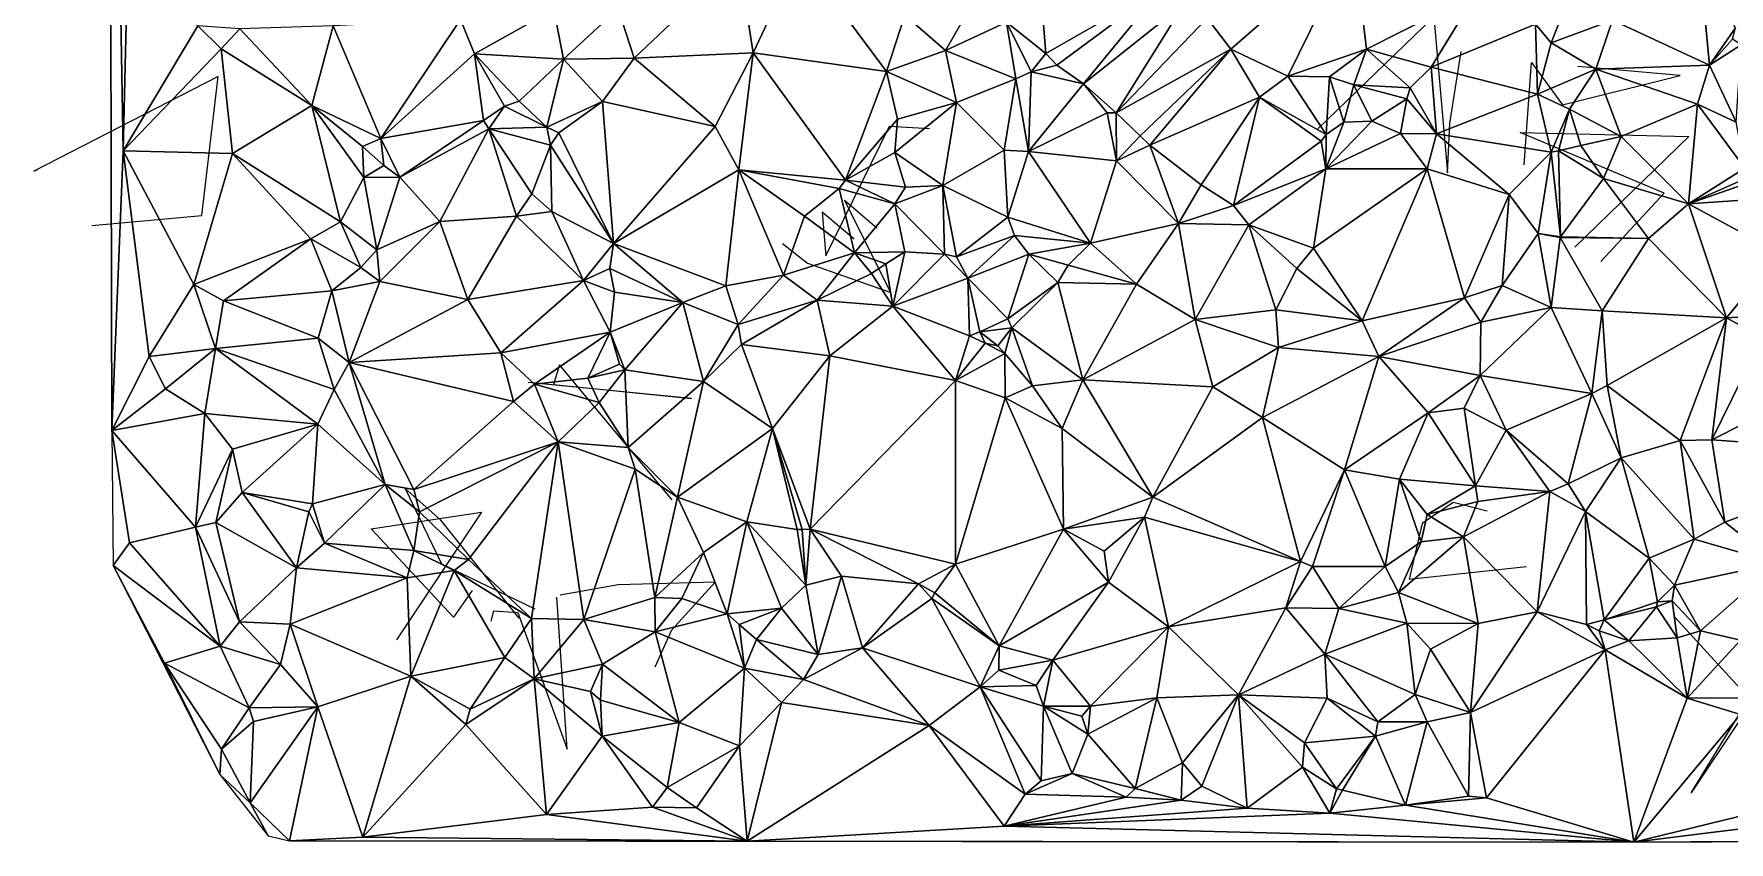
# Model space of a CAD drawing. Header units: metres. Extents: x -15.9 to 15, y -15 to 15.9.
# Drawn here: x -15.73 to 1.59, y -14.96 to -6.71 of the extents above; entities that cross this region are included whole.
import ezdxf

# ---------------------------------------------------------------- set-up
doc = ezdxf.new("R2010")
doc.units = ezdxf.units.M
doc.layers.add('CRACKS', color=1, linetype='Continuous')
doc.layers.add('STREET_MESH', color=7, linetype='Continuous')

msp = doc.modelspace()

# ---------------------------------------------------------------- linework, layer by layer
at = {"layer": 'CRACKS'}
for points in [[(-2.615, -7.679, 0.1), (-1.432, -6.534, 0.1), (-1.29, -8.126, 0.1), (-1.267, -7.622, 0.1), (-1.151, -6.887, 0.1)], [(-0.506, -8.045, 0.1), (-0.433, -7.002, 0.1), (-0.117, -7.433, 0.1), (1.087, -7.132, 0.1), (0.041, -7.041, 0.1)], [(-15.141, -8.664, 0.1), (-14.017, -8.561, 0.1), (-13.851, -7.144, 0.1), (-15.733, -8.111, 0.1), (-15.698, -8.093, 0.1)], [(-7.352, -8.805, 0.1), (-7.681, -8.529, 0.1), (-7.643, -8.973, 0.1), (-6.991, -7.649, 0.1), (-6.583, -7.675, 0.1)], [(0.275, -9.031, 0.1), (0.923, -8.336, 0.1), (-0.547, -7.715, 0.1), (1.175, -7.757, 0.1), (0.01, -8.885, 0.1)], [(-8.085, -8.848, 0.1), (-7.829, -9.051, 0.1), (-6.978, -9.348, 0.1), (-7.453, -8.407, 0.1), (-7.123, -8.688, 0.1)], [(-9.213, -11.465, 0.1), (-10.362, -10.089, 0.1), (-10.424, -10.29, 0.1), (-9.016, -10.431, 0.1), (-10.682, -10.268, 0.1)], [(-10.774, -12.675, 0.1), (-11.577, -11.675, 0.1), (-11.942, -11.35, 0.1), (-11.57, -12.12, 0.1), (-10.614, -12.58, 0.1)], [(-11.255, -12.391, 0.1), (-11.447, -12.663, 0.1), (-12.288, -11.763, 0.1), (-11.159, -11.592, 0.1), (-12.03, -12.894, 0.1)], [(-0.886, -11.583, 0.1), (-1.232, -11.493, 0.1), (-1.55, -11.708, 0.1), (-1.684, -12.277, 0.1), (-0.483, -12.148, 0.1)], [(-11.06, -12.705, 0.1), (-11.033, -12.601, 0.1), (-10.789, -12.615, 0.1), (-10.286, -14.011, 0.1), (-10.39, -12.459, 0.1)], [(-9.386, -13.17, 0.1), (-9.215, -12.793, 0.1), (-8.773, -12.306, 0.1), (-9.764, -12.334, 0.1), (-10.356, -12.44, 0.1)], [(2.206, -12.951, 0.1), (1.198, -14.458, 0.1), (1.873, -13.36, 0.1), (2.368, -14.122, 0.1), (1.031, -12.665, 0.1)]]:
    msp.add_polyline3d(points, dxfattribs=at)
at = {"layer": 'STREET_MESH'}
for points in [[(-14.936, -10.757), (-14.963, 0.3), (-14.97, 1.036)], [(-14.963, 0.3), (-14.82, -7.904), (-14.771, -5.736)], [(-14.82, -7.904), (-14.963, 0.3), (-14.936, -10.757)], [(-14.82, -7.904), (-14.06, -6.627), (-14.771, -5.736)], [(-2.248, -5.769), (-3.747, -6.549), (-3.506, -6.865)], [(-2.248, -5.769), (-3.506, -6.865), (-2.922, -7.14)], [(-2.117, -6.865), (-2.248, -5.769), (-2.922, -7.14)], [(-0.997, -6.295), (-2.248, -5.769), (-2.117, -6.865)], [(-9.6, -6.957), (-8.534, -5.946), (-9.763, -6.452)], [(-8.534, -5.946), (-9.6, -6.957), (-8.385, -6.902)], [(-8.534, -5.946), (-8.385, -6.902), (-7.911, -5.898)], [(-8.385, -6.902), (-7.022, -7.092), (-7.911, -5.898)], [(-7.022, -7.092), (-6.834, -6.516), (-7.911, -5.898)], [(1.387, -7.027), (1.287, -5.991), (0.395, -6.569)], [(1.65, -6.647), (1.287, -5.991), (1.387, -7.027)], [(-5.797, -6.587), (-5.396, -6.908), (-5.459, -6.098)], [(-5.459, -6.098), (-5.396, -6.908), (-4.186, -6.214)], [(-5.396, -6.908), (-5.281, -7.028), (-4.186, -6.214)], [(-5.281, -7.028), (-5.01, -7.217), (-4.186, -6.214)], [(-5.01, -7.217), (-3.979, -6.399), (-4.186, -6.214)], [(-6.134, -6.381), (-6.834, -6.516), (-6.419, -6.877)], [(-5.797, -6.587), (-6.134, -6.381), (-6.419, -6.877)], [(-3.979, -6.399), (-5.01, -7.217), (-4.677, -7.514)], [(-3.747, -6.549), (-3.979, -6.399), (-4.677, -7.514)], [(-0.997, -6.295), (-2.117, -6.865), (-1.459, -7.047)], [(-0.391, -6.609), (-0.997, -6.295), (-1.459, -7.047)], [(-12.19, -7.776), (-11.376, -6.561), (-12.676, -6.627)], [(-11.376, -6.561), (-12.19, -7.776), (-11.232, -6.911)], [(-11.376, -6.561), (-11.232, -6.911), (-10.421, -6.458)], [(-11.232, -6.911), (-10.324, -6.967), (-10.421, -6.458)], [(-10.324, -6.967), (-9.763, -6.452), (-10.421, -6.458)], [(-9.6, -6.957), (-9.763, -6.452), (-10.324, -6.967)], [(-6.834, -6.516), (-7.022, -7.092), (-6.419, -6.877)], [(-3.506, -6.865), (-3.747, -6.549), (-4.677, -7.514)], [(-0.391, -6.609), (-0.232, -6.799), (-0.081, -6.419)], [(-0.081, -6.419), (-0.232, -6.799), (0.395, -6.569)], [(-0.232, -6.799), (0.225, -7.067), (0.395, -6.569)], [(0.225, -7.067), (1.387, -7.027), (0.395, -6.569)], [(-13.82, -6.86), (-14.06, -6.627), (-14.82, -7.904)], [(-13.82, -6.86), (-13.631, -6.655), (-14.06, -6.627)], [(-13.631, -6.655), (-13.82, -6.86), (-12.895, -7.438)], [(-13.631, -6.655), (-12.895, -7.438), (-12.676, -6.627)], [(-12.895, -7.438), (-12.19, -7.776), (-12.676, -6.627)], [(-5.702, -7.168), (-5.797, -6.587), (-6.419, -6.877)], [(-5.797, -6.587), (-5.702, -7.168), (-5.546, -7.095)], [(-5.396, -6.908), (-5.797, -6.587), (-5.546, -7.095)], [(-0.371, -7.324), (-0.391, -6.609), (-1.459, -7.047)], [(-0.232, -6.799), (-0.391, -6.609), (-0.371, -7.324)], [(1.65, -6.647), (1.387, -7.027), (1.621, -6.762)], [(-13.82, -6.86), (-14.82, -7.904), (-13.706, -7.929)], [(-12.895, -7.438), (-13.82, -6.86), (-13.706, -7.929)], [(-12.19, -7.776), (-11.139, -7.593), (-11.232, -6.911)], [(-10.775, -7.395), (-11.232, -6.911), (-10.925, -7.445)], [(-11.232, -6.911), (-10.775, -7.395), (-10.324, -6.967)], [(-11.232, -6.911), (-11.139, -7.593), (-10.925, -7.445)], [(-9.6, -6.957), (-8.773, -7.655), (-8.385, -6.902)], [(-8.385, -6.902), (-8.773, -7.655), (-8.533, -8.097)], [(-7.443, -8.201), (-8.385, -6.902), (-8.533, -8.097)], [(-7.443, -8.201), (-7.022, -7.092), (-8.385, -6.902)], [(-7.022, -7.092), (-6.308, -7.409), (-6.419, -6.877)], [(-6.308, -7.409), (-5.702, -7.168), (-6.419, -6.877)], [(-5.281, -7.028), (-5.396, -6.908), (-5.546, -7.095)], [(-4.431, -7.749), (-3.506, -6.865), (-4.677, -7.514)], [(-4.431, -7.749), (-4.331, -7.846), (-3.506, -6.865)], [(-4.331, -7.846), (-3.212, -7.354), (-3.506, -6.865)], [(-3.506, -6.865), (-3.212, -7.354), (-2.922, -7.14)], [(-2.497, -7.146), (-2.117, -6.865), (-2.922, -7.14)], [(-2.497, -7.146), (-2.248, -7.23), (-2.117, -6.865)], [(-2.248, -7.23), (-1.671, -7.258), (-2.117, -6.865)], [(-2.117, -6.865), (-1.671, -7.258), (-1.459, -7.047)], [(0.225, -7.067), (-0.232, -6.799), (-0.371, -7.324)], [(1.387, -7.027), (1.71, -6.821), (1.621, -6.762)], [(1.71, -6.821), (1.387, -7.027), (1.659, -7.608)], [(-10.775, -7.395), (-10.494, -7.662), (-10.324, -6.967)], [(-10.324, -6.967), (-10.494, -7.662), (-9.924, -7.398)], [(-9.6, -6.957), (-10.324, -6.967), (-9.924, -7.398)], [(-8.773, -7.655), (-9.6, -6.957), (-9.924, -7.398)], [(-7.022, -7.092), (-7.443, -8.201), (-6.911, -7.578)], [(-6.308, -7.409), (-7.022, -7.092), (-6.911, -7.578)], [(-5.546, -7.095), (-5.702, -7.168), (-5.572, -7.909)], [(-5.01, -7.217), (-5.546, -7.095), (-5.572, -7.909)], [(-5.01, -7.217), (-5.281, -7.028), (-5.546, -7.095)], [(-1.671, -7.258), (-1.404, -7.728), (-1.459, -7.047)], [(-1.404, -7.728), (-0.371, -7.324), (-1.459, -7.047)], [(-0.043, -7.476), (0.225, -7.067), (-0.371, -7.324)], [(0.225, -7.067), (-0.043, -7.476), (0.484, -7.757)], [(1.387, -7.027), (0.225, -7.067), (1.264, -7.426)], [(1.264, -7.426), (0.225, -7.067), (0.484, -7.757)], [(1.387, -7.027), (1.264, -7.426), (1.659, -7.608)], [(-5.702, -7.168), (-6.308, -7.409), (-5.82, -7.897)], [(-5.702, -7.168), (-5.82, -7.897), (-5.572, -7.909)], [(-4.768, -7.513), (-5.01, -7.217), (-5.572, -7.909)], [(-5.01, -7.217), (-4.768, -7.513), (-4.677, -7.514)], [(-3.212, -7.354), (-2.53, -7.737), (-2.922, -7.14)], [(-2.53, -7.737), (-2.497, -7.146), (-2.922, -7.14)], [(-2.497, -7.146), (-2.53, -7.737), (-2.351, -7.611)], [(-2.248, -7.23), (-2.497, -7.146), (-2.351, -7.611)], [(-2.063, -7.598), (-2.248, -7.23), (-2.351, -7.611)], [(-1.706, -7.372), (-2.248, -7.23), (-2.063, -7.598)], [(-1.706, -7.372), (-1.671, -7.258), (-2.248, -7.23)], [(-1.671, -7.258), (-1.706, -7.372), (-1.404, -7.728)], [(-12.602, -8.626), (-12.895, -7.438), (-13.706, -7.929)], [(-12.377, -7.857), (-12.895, -7.438), (-12.361, -8.176)], [(-12.895, -7.438), (-12.602, -8.626), (-12.361, -8.176)], [(-12.377, -7.857), (-12.19, -7.776), (-12.895, -7.438)], [(-11.139, -7.593), (-11.085, -7.679), (-10.925, -7.445)], [(-11.085, -7.679), (-10.494, -7.662), (-10.925, -7.445)], [(-10.494, -7.662), (-10.775, -7.395), (-10.925, -7.445)], [(-10.494, -7.662), (-10.372, -7.718), (-9.924, -7.398)], [(-10.372, -7.718), (-9.813, -8.849), (-9.924, -7.398)], [(-9.813, -8.849), (-8.773, -7.655), (-9.924, -7.398)], [(-6.937, -7.92), (-6.308, -7.409), (-6.911, -7.578)], [(-6.308, -7.409), (-6.937, -7.92), (-6.448, -8.256)], [(-5.82, -7.897), (-6.308, -7.409), (-6.448, -8.256)], [(-3.212, -7.354), (-4.331, -7.846), (-3.809, -8.249)], [(-3.478, -8.461), (-3.212, -7.354), (-3.809, -8.249)], [(-2.58, -7.802), (-3.212, -7.354), (-3.478, -8.461)], [(-2.53, -7.737), (-3.212, -7.354), (-2.58, -7.802)], [(-1.706, -7.372), (-2.063, -7.598), (-1.77, -7.725)], [(-1.706, -7.372), (-1.77, -7.725), (-1.404, -7.728)], [(-1.404, -7.728), (-0.233, -7.915), (-0.371, -7.324)], [(-0.233, -7.915), (-0.043, -7.476), (-0.371, -7.324)], [(1.17, -8.443), (1.264, -7.426), (0.484, -7.757)], [(1.747, -8.078), (1.264, -7.426), (1.17, -8.443)], [(1.264, -7.426), (1.747, -8.078), (1.659, -7.608)], [(-11.139, -7.593), (-12.19, -7.776), (-11.994, -8.172)], [(-11.085, -7.679), (-11.139, -7.593), (-11.994, -8.172)], [(-7.443, -8.201), (-6.937, -7.92), (-6.911, -7.578)], [(-4.672, -8.004), (-4.768, -7.513), (-5.572, -7.909)], [(-4.768, -7.513), (-4.672, -8.004), (-4.677, -7.514)], [(-4.672, -8.004), (-4.431, -7.749), (-4.677, -7.514)], [(-2.535, -8.086), (-2.063, -7.598), (-2.351, -7.611)], [(-1.77, -7.725), (-2.063, -7.598), (-2.535, -8.086)], [(-2.53, -7.737), (-2.535, -8.086), (-2.351, -7.611)], [(-0.158, -7.904), (-0.043, -7.476), (-0.233, -7.915)], [(-0.158, -7.904), (0.072, -7.849), (-0.043, -7.476)], [(-0.043, -7.476), (0.072, -7.849), (0.484, -7.757)], [(-12.158, -8.051), (-12.19, -7.776), (-12.377, -7.857)], [(-12.19, -7.776), (-12.158, -8.051), (-11.994, -8.172)], [(-11.085, -7.679), (-11.994, -8.172), (-11.585, -8.625)], [(-10.803, -8.568), (-11.085, -7.679), (-11.585, -8.625)], [(-10.494, -7.662), (-11.085, -7.679), (-10.457, -7.846)], [(-11.085, -7.679), (-10.803, -8.568), (-10.646, -8.34)], [(-10.457, -7.846), (-11.085, -7.679), (-10.646, -8.34)], [(-10.372, -7.718), (-10.494, -7.662), (-10.457, -7.846)], [(-9.813, -8.849), (-10.372, -7.718), (-10.457, -7.846)], [(-8.773, -7.655), (-9.813, -8.849), (-8.533, -8.097)], [(-4.331, -7.846), (-4.431, -7.749), (-4.672, -8.004)], [(-2.53, -7.737), (-2.58, -7.802), (-2.535, -8.086)], [(-1.77, -7.725), (-2.535, -8.086), (-1.5, -8.085)], [(-1.404, -7.728), (-1.77, -7.725), (-1.5, -8.085)], [(-0.662, -8.349), (-1.404, -7.728), (-1.5, -8.085)], [(-0.662, -8.349), (-0.233, -7.915), (-1.404, -7.728)], [(0.072, -7.849), (0.304, -8.185), (0.484, -7.757)], [(0.304, -8.185), (1.17, -8.443), (0.484, -7.757)], [(-14.555, -10.004), (-14.82, -7.904), (-14.936, -10.757)], [(-14.82, -7.904), (-14.099, -9.266), (-13.706, -7.929)], [(-14.555, -10.004), (-14.099, -9.266), (-14.82, -7.904)], [(-14.099, -9.266), (-12.905, -8.8), (-13.706, -7.929)], [(-12.905, -8.8), (-12.602, -8.626), (-13.706, -7.929)], [(-12.158, -8.051), (-12.377, -7.857), (-12.361, -8.176)], [(-10.441, -8.522), (-10.457, -7.846), (-10.646, -8.34)], [(-9.813, -8.849), (-10.457, -7.846), (-10.441, -8.522)], [(-6.937, -7.92), (-7.443, -8.201), (-6.83, -8.273)], [(-6.937, -7.92), (-6.83, -8.273), (-6.448, -8.256)], [(-5.782, -8.579), (-5.82, -7.897), (-6.448, -8.256)], [(-5.82, -7.897), (-5.782, -8.579), (-5.572, -7.909)], [(-5.782, -8.579), (-4.938, -8.846), (-5.572, -7.909)], [(-4.938, -8.846), (-4.672, -8.004), (-5.572, -7.909)], [(-4.04, -8.645), (-4.331, -7.846), (-4.672, -8.004)], [(-4.331, -7.846), (-4.04, -8.645), (-3.809, -8.249)], [(-2.535, -8.086), (-2.58, -7.802), (-3.478, -8.461)], [(-0.233, -7.915), (-0.662, -8.349), (-0.365, -8.748)], [(-0.138, -8.779), (-0.233, -7.915), (-0.365, -8.748)], [(-0.158, -7.904), (-0.233, -7.915), (-0.138, -8.779)], [(0.072, -7.849), (-0.158, -7.904), (0.304, -8.185)], [(-0.158, -7.904), (-0.138, -8.779), (0.304, -8.185)], [(-11.994, -8.172), (-12.158, -8.051), (-12.361, -8.176)], [(-8.533, -8.097), (-9.813, -8.849), (-8.663, -9.28)], [(-8.074, -9.171), (-8.533, -8.097), (-8.663, -9.28)], [(-8.074, -9.171), (-7.86, -8.569), (-8.533, -8.097)], [(-7.86, -8.569), (-7.507, -8.286), (-8.533, -8.097)], [(-7.507, -8.286), (-7.443, -8.201), (-8.533, -8.097)], [(-4.938, -8.846), (-4.04, -8.645), (-4.672, -8.004)], [(-2.535, -8.086), (-3.478, -8.461), (-3.321, -8.657)], [(-2.66, -8.895), (-2.535, -8.086), (-3.321, -8.657)], [(-2.535, -8.086), (-2.66, -8.895), (-1.5, -8.085)], [(-2.66, -8.895), (-2.162, -9.638), (-1.5, -8.085)], [(-2.162, -9.638), (-1.118, -9.404), (-1.5, -8.085)], [(-1.118, -9.404), (-0.662, -8.349), (-1.5, -8.085)], [(1.74, -8.192), (1.747, -8.078), (1.17, -8.443)], [(-12.602, -8.626), (-12.231, -8.914), (-12.361, -8.176)], [(-12.231, -8.914), (-11.994, -8.172), (-12.361, -8.176)], [(-11.994, -8.172), (-12.231, -8.914), (-11.585, -8.625)], [(-7.351, -8.943), (-7.507, -8.286), (-7.86, -8.569)], [(-7.443, -8.201), (-7.507, -8.286), (-6.938, -8.443)], [(-7.507, -8.286), (-7.351, -8.943), (-6.938, -8.443)], [(-6.83, -8.273), (-7.443, -8.201), (-6.938, -8.443)], [(-6.83, -8.273), (-6.938, -8.443), (-6.448, -8.256)], [(-6.938, -8.443), (-6.429, -8.959), (-6.448, -8.256)], [(-6.307, -8.983), (-5.782, -8.579), (-6.448, -8.256)], [(-6.429, -8.959), (-6.307, -8.983), (-6.448, -8.256)], [(-4.04, -8.645), (-3.478, -8.461), (-3.809, -8.249)], [(0.304, -8.185), (-0.138, -8.779), (0.762, -8.797)], [(1.17, -8.443), (0.304, -8.185), (0.762, -8.797)], [(1.774, -8.232), (1.74, -8.192), (1.17, -8.443)], [(1.774, -8.232), (1.17, -8.443), (1.924, -8.392)], [(-10.803, -8.568), (-10.441, -8.522), (-10.646, -8.34)], [(-7.351, -8.943), (-6.835, -8.933), (-6.938, -8.443)], [(-6.835, -8.933), (-6.429, -8.959), (-6.938, -8.443)], [(-3.478, -8.461), (-4.04, -8.645), (-3.321, -8.657)], [(-0.662, -8.349), (-1.118, -9.404), (-0.731, -9.276)], [(-0.365, -8.748), (-0.662, -8.349), (-0.731, -9.276)], [(1.558, -9.606), (1.17, -8.443), (0.762, -8.797)], [(1.924, -8.392), (1.17, -8.443), (2.102, -8.946)], [(1.17, -8.443), (1.558, -9.606), (2.102, -8.946)], [(-12.393, -9.095), (-12.602, -8.626), (-12.905, -8.8)], [(-12.393, -9.095), (-12.231, -8.914), (-12.602, -8.626)], [(-12.231, -8.914), (-12.198, -9.236), (-11.585, -8.625)], [(-11.585, -8.625), (-12.198, -9.236), (-11.3, -9.421)], [(-10.803, -8.568), (-11.585, -8.625), (-11.3, -9.421)], [(-10.803, -8.568), (-11.3, -9.421), (-10.12, -9.225)], [(-10.441, -8.522), (-10.803, -8.568), (-10.12, -9.225)], [(-9.813, -8.849), (-10.441, -8.522), (-10.12, -9.225)], [(-8.074, -9.171), (-7.351, -8.943), (-7.86, -8.569)], [(-5.715, -8.768), (-5.782, -8.579), (-6.307, -8.983)], [(-5.715, -8.768), (-4.938, -8.846), (-5.782, -8.579)], [(-4.04, -8.645), (-4.938, -8.846), (-4.468, -9.265)], [(-3.87, -9.626), (-4.04, -8.645), (-4.468, -9.265)], [(-4.04, -8.645), (-3.87, -9.626), (-3.321, -8.657)], [(-3.321, -8.657), (-3.87, -9.626), (-3.045, -9.527)], [(-2.831, -9.103), (-3.321, -8.657), (-3.045, -9.527)], [(-2.831, -9.103), (-2.66, -8.895), (-3.321, -8.657)], [(-14.099, -9.266), (-13.798, -9.433), (-12.905, -8.8)], [(-13.798, -9.433), (-12.69, -9.332), (-12.905, -8.8)], [(-12.69, -9.332), (-12.393, -9.095), (-12.905, -8.8)], [(-6.19, -9.201), (-5.715, -8.768), (-6.307, -8.983)], [(-5.715, -8.768), (-6.19, -9.201), (-5.569, -8.959)], [(-4.938, -8.846), (-5.715, -8.768), (-5.569, -8.959)], [(-0.232, -9.503), (-0.365, -8.748), (-0.731, -9.276)], [(-0.232, -9.503), (-0.141, -8.787), (-0.365, -8.748)], [(-0.141, -8.787), (-0.138, -8.779), (-0.365, -8.748)], [(-0.141, -8.787), (-0.232, -9.503), (0.288, -9.535)], [(-0.138, -8.779), (-0.141, -8.787), (0.762, -8.797)], [(0.762, -8.797), (-0.141, -8.787), (0.288, -9.535)], [(1.558, -9.606), (0.762, -8.797), (0.288, -9.535)], [(-12.393, -9.095), (-12.198, -9.236), (-12.231, -8.914)], [(-9.849, -9.103), (-9.813, -8.849), (-10.12, -9.225)], [(-9.813, -8.849), (-9.849, -9.103), (-9.103, -9.45)], [(-9.813, -8.849), (-9.103, -9.45), (-8.663, -9.28)], [(-7.731, -9.426), (-7.351, -8.943), (-8.074, -9.171)], [(-7.176, -9.156), (-7.351, -8.943), (-7.731, -9.426)], [(-7.029, -9.057), (-6.835, -8.933), (-7.351, -8.943)], [(-7.176, -9.156), (-7.029, -9.057), (-7.351, -8.943)], [(-6.835, -8.933), (-7.029, -9.057), (-6.957, -9.488)], [(-6.429, -8.959), (-6.835, -8.933), (-6.957, -9.488)], [(-6.19, -9.201), (-6.429, -8.959), (-6.957, -9.488)], [(-6.429, -8.959), (-6.19, -9.201), (-6.307, -8.983)], [(-6.19, -9.201), (-5.782, -9.618), (-5.569, -8.959)], [(-5.782, -9.618), (-5.271, -9.248), (-5.569, -8.959)], [(-5.166, -9.069), (-4.938, -8.846), (-5.569, -8.959)], [(-5.271, -9.248), (-5.166, -9.069), (-5.569, -8.959)], [(-4.938, -8.846), (-5.166, -9.069), (-4.468, -9.265)], [(-2.66, -8.895), (-2.831, -9.103), (-2.162, -9.638)], [(1.558, -9.606), (2.2, -9.57), (2.102, -8.946)], [(-12.393, -9.095), (-12.69, -9.332), (-12.198, -9.236)], [(-9.802, -9.345), (-9.849, -9.103), (-10.12, -9.225)], [(-9.849, -9.103), (-9.802, -9.345), (-9.103, -9.45)], [(-8.538, -9.674), (-8.074, -9.171), (-8.663, -9.28)], [(-7.731, -9.426), (-8.074, -9.171), (-8.538, -9.674)], [(-7.176, -9.156), (-7.731, -9.426), (-6.957, -9.488)], [(-7.029, -9.057), (-7.176, -9.156), (-6.957, -9.488)], [(-5.166, -9.069), (-5.271, -9.248), (-4.468, -9.265)], [(-2.162, -9.638), (-2.831, -9.103), (-3.045, -9.527)], [(-14.099, -9.266), (-14.555, -10.004), (-13.877, -9.921)], [(-13.798, -9.433), (-14.099, -9.266), (-13.877, -9.921)], [(-12.829, -9.815), (-12.69, -9.332), (-13.798, -9.433)], [(-12.513, -10.064), (-12.69, -9.332), (-12.829, -9.815)], [(-12.69, -9.332), (-12.513, -10.064), (-12.198, -9.236)], [(-12.198, -9.236), (-12.513, -10.064), (-11.3, -9.421)], [(-11.3, -9.421), (-10.964, -9.964), (-10.12, -9.225)], [(-10.964, -9.964), (-9.845, -9.753), (-10.12, -9.225)], [(-9.845, -9.753), (-9.802, -9.345), (-10.12, -9.225)], [(-9.802, -9.345), (-9.845, -9.753), (-9.103, -9.45)], [(-9.103, -9.45), (-8.538, -9.674), (-8.663, -9.28)], [(-6.173, -9.792), (-6.19, -9.201), (-6.957, -9.488)], [(-6.07, -9.752), (-5.782, -9.618), (-6.19, -9.201)], [(-6.173, -9.792), (-6.07, -9.752), (-6.19, -9.201)], [(-5.782, -9.618), (-5.741, -9.709), (-5.271, -9.248)], [(-5.741, -9.709), (-5.017, -10.242), (-5.271, -9.248)], [(-5.271, -9.248), (-5.017, -10.242), (-4.468, -9.265)], [(-5.017, -10.242), (-3.87, -9.626), (-4.468, -9.265)], [(-1.118, -9.404), (-0.949, -9.652), (-0.731, -9.276)], [(-0.949, -9.652), (-0.232, -9.503), (-0.731, -9.276)], [(-12.829, -9.815), (-13.798, -9.433), (-13.877, -9.921)], [(-12.513, -10.064), (-10.964, -9.964), (-11.3, -9.421)], [(-9.845, -9.753), (-9.697, -10.138), (-9.103, -9.45)], [(-9.697, -10.138), (-8.892, -10.259), (-9.103, -9.45)], [(-9.103, -9.45), (-8.892, -10.259), (-8.538, -9.674)], [(-7.731, -9.426), (-8.538, -9.674), (-8.505, -9.881)], [(-7.602, -9.994), (-7.731, -9.426), (-8.505, -9.881)], [(-7.731, -9.426), (-7.602, -9.994), (-6.957, -9.488)], [(-7.602, -9.994), (-6.318, -10.248), (-6.957, -9.488)], [(-6.318, -10.248), (-6.173, -9.792), (-6.957, -9.488)], [(-2.162, -9.638), (-1.991, -10.001), (-1.118, -9.404)], [(-1.991, -10.001), (-0.949, -9.652), (-1.118, -9.404)], [(0.185, -10.379), (-0.232, -9.503), (-0.956, -10.196)], [(-0.232, -9.503), (-0.949, -9.652), (-0.956, -10.196)], [(-0.232, -9.503), (0.185, -10.379), (0.288, -9.535)], [(-8.538, -9.674), (-8.892, -10.259), (-8.505, -9.881)], [(-5.741, -9.709), (-5.782, -9.618), (-6.07, -9.752)], [(-5.017, -10.242), (-3.689, -10.312), (-3.87, -9.626)], [(-3.87, -9.626), (-3.019, -9.91), (-3.045, -9.527)], [(-3.689, -10.312), (-3.019, -9.91), (-3.87, -9.626)], [(-3.019, -9.91), (-2.162, -9.638), (-3.045, -9.527)], [(-2.162, -9.638), (-3.019, -9.91), (-1.991, -10.001)], [(-0.949, -9.652), (-1.991, -10.001), (-0.956, -10.196)], [(0.185, -10.379), (0.339, -10.3), (0.288, -9.535)], [(0.339, -10.3), (1.558, -9.606), (0.288, -9.535)], [(1.086, -10.86), (1.558, -9.606), (0.339, -10.3)], [(1.558, -9.606), (1.086, -10.86), (1.41, -10.855)], [(1.924, -9.807), (1.558, -9.606), (1.41, -10.855)], [(2.2, -9.57), (1.558, -9.606), (1.924, -9.807)], [(-12.667, -10.341), (-12.829, -9.815), (-13.877, -9.921)], [(-12.513, -10.064), (-12.829, -9.815), (-12.667, -10.341)], [(-9.845, -9.753), (-10.964, -9.964), (-10.62, -10.284)], [(-10.075, -10.225), (-9.845, -9.753), (-10.62, -10.284)], [(-10.075, -10.225), (-9.751, -10.082), (-9.845, -9.753)], [(-9.751, -10.082), (-9.697, -10.138), (-9.845, -9.753)], [(-6.014, -9.865), (-6.173, -9.792), (-6.318, -10.248)], [(-6.014, -9.865), (-6.318, -10.248), (-5.813, -9.971)], [(-6.173, -9.792), (-6.014, -9.865), (-6.07, -9.752)], [(-5.885, -9.895), (-5.741, -9.709), (-6.07, -9.752)], [(-6.014, -9.865), (-5.885, -9.895), (-6.07, -9.752)], [(-5.885, -9.895), (-6.014, -9.865), (-5.813, -9.971)], [(-5.741, -9.709), (-5.885, -9.895), (-5.813, -9.971)], [(-5.53, -10.301), (-5.741, -9.709), (-5.813, -9.971)], [(-5.741, -9.709), (-5.53, -10.301), (-5.017, -10.242)], [(2.862, -10.122), (1.924, -9.807), (1.41, -10.855)], [(-14.388, -10.331), (-14.555, -10.004), (-14.936, -10.757)], [(-14.555, -10.004), (-14.388, -10.331), (-13.877, -9.921)], [(-14.388, -10.331), (-13.988, -10.585), (-13.877, -9.921)], [(-13.988, -10.585), (-12.833, -10.694), (-13.877, -9.921)], [(-12.833, -10.694), (-12.667, -10.341), (-13.877, -9.921)], [(-12.513, -10.064), (-10.834, -10.462), (-10.964, -9.964)], [(-10.964, -9.964), (-10.834, -10.462), (-10.62, -10.284)], [(-8.892, -10.259), (-8.187, -10.739), (-8.505, -9.881)], [(-8.187, -10.739), (-7.602, -9.994), (-8.505, -9.881)], [(-7.804, -11.765), (-7.602, -9.994), (-8.187, -10.739)], [(-7.804, -11.765), (-6.318, -10.248), (-7.602, -9.994)], [(-6.318, -10.248), (-5.81, -10.424), (-5.813, -9.971)], [(-5.81, -10.424), (-5.53, -10.301), (-5.813, -9.971)], [(-3.019, -9.91), (-3.689, -10.312), (-3.18, -10.625)], [(-1.991, -10.001), (-3.019, -9.91), (-3.18, -10.625)], [(-2.344, -11.16), (-1.991, -10.001), (-3.18, -10.625)], [(-2.344, -11.16), (-1.487, -10.577), (-1.991, -10.001)], [(-1.991, -10.001), (-1.487, -10.577), (-0.956, -10.196)], [(-12.146, -11.311), (-12.513, -10.064), (-12.667, -10.341)], [(-10.834, -10.462), (-12.513, -10.064), (-11.852, -11.361)], [(-12.513, -10.064), (-12.146, -11.311), (-11.852, -11.361)], [(-9.697, -10.138), (-9.751, -10.082), (-10.075, -10.225)], [(-9.697, -10.138), (-10.075, -10.225), (-9.958, -10.471)], [(-9.662, -10.932), (-9.697, -10.138), (-9.958, -10.471)], [(-9.697, -10.138), (-9.662, -10.932), (-8.892, -10.259)], [(-1.487, -10.577), (-1.119, -10.531), (-0.956, -10.196)], [(-1.119, -10.531), (-0.693, -10.754), (-0.956, -10.196)], [(-0.693, -10.754), (0.185, -10.379), (-0.956, -10.196)], [(2.862, -10.122), (1.41, -10.855), (3.427, -10.997)], [(-13.988, -10.585), (-14.388, -10.331), (-14.936, -10.757)], [(-12.833, -10.694), (-12.146, -11.311), (-12.667, -10.341)], [(-10.62, -10.284), (-10.834, -10.462), (-10.377, -10.875)], [(-9.958, -10.471), (-10.075, -10.225), (-10.62, -10.284)], [(-9.958, -10.471), (-10.62, -10.284), (-10.377, -10.875)], [(-8.892, -10.259), (-9.662, -10.932), (-9.158, -11.44)], [(-8.187, -10.739), (-8.892, -10.259), (-9.158, -11.44)], [(-6.319, -12.124), (-6.318, -10.248), (-7.804, -11.765)], [(-5.81, -10.424), (-6.318, -10.248), (-6.319, -12.124)], [(-5.53, -10.301), (-5.81, -10.424), (-5.229, -10.738)], [(-5.53, -10.301), (-5.229, -10.738), (-5.017, -10.242)], [(-5.017, -10.242), (-5.229, -10.738), (-4.303, -11.44)], [(-3.689, -10.312), (-5.017, -10.242), (-4.303, -11.44)], [(-3.689, -10.312), (-4.303, -11.44), (-3.18, -10.625)], [(-0.057, -11.303), (0.185, -10.379), (-0.693, -10.754)], [(0.185, -10.379), (-0.057, -11.303), (0.483, -11.036)], [(0.339, -10.3), (0.185, -10.379), (0.483, -11.036)], [(1.086, -10.86), (0.339, -10.3), (0.483, -11.036)], [(-10.834, -10.462), (-11.852, -11.361), (-10.377, -10.875)], [(-9.662, -10.932), (-9.958, -10.471), (-10.377, -10.875)], [(-5.213, -11.765), (-5.81, -10.424), (-6.319, -12.124)], [(-5.81, -10.424), (-5.213, -11.765), (-5.229, -10.738)], [(-1.119, -10.531), (-1.487, -10.577), (-1.005, -11.324)], [(-1.119, -10.531), (-1.005, -11.324), (-0.693, -10.754)], [(-14.081, -11.746), (-13.988, -10.585), (-14.936, -10.757)], [(-13.703, -10.947), (-13.988, -10.585), (-14.081, -11.746)], [(-12.833, -10.694), (-13.988, -10.585), (-13.703, -10.947)], [(-12.833, -10.694), (-13.703, -10.947), (-13.604, -11.39)], [(-12.886, -11.507), (-12.833, -10.694), (-13.604, -11.39)], [(-12.886, -11.507), (-12.146, -11.311), (-12.833, -10.694)], [(-5.229, -10.738), (-5.213, -11.765), (-4.303, -11.44)], [(-3.18, -10.625), (-4.303, -11.44), (-2.794, -12.094)], [(-2.344, -11.16), (-3.18, -10.625), (-2.794, -12.094)], [(-1.781, -11.256), (-1.487, -10.577), (-2.344, -11.16)], [(-1.487, -10.577), (-1.781, -11.256), (-1.005, -11.324)], [(-14.757, -11.905), (-14.936, -10.757), (-14.925, -12.137)], [(-14.757, -11.905), (-14.081, -11.746), (-14.936, -10.757)], [(-11.852, -11.361), (-11.795, -11.587), (-10.377, -10.875)], [(-11.795, -11.587), (-11.293, -12.075), (-10.377, -10.875)], [(-11.293, -12.075), (-10.65, -12.676), (-10.377, -10.875)], [(-10.65, -12.676), (-10.114, -12.689), (-10.377, -10.875)], [(-10.114, -12.689), (-9.59, -11.154), (-10.377, -10.875)], [(-9.59, -11.154), (-9.662, -10.932), (-10.377, -10.875)], [(-8.449, -11.691), (-8.187, -10.739), (-9.158, -11.44)], [(-8.449, -11.691), (-7.934, -11.77), (-8.187, -10.739)], [(-7.884, -11.77), (-7.804, -11.765), (-8.187, -10.739)], [(-7.934, -11.77), (-7.884, -11.77), (-8.187, -10.739)], [(-1.005, -11.324), (-0.247, -11.38), (-0.693, -10.754)], [(-0.247, -11.38), (-0.057, -11.303), (-0.693, -10.754)], [(1.229, -11.869), (1.086, -10.86), (0.483, -11.036)], [(1.086, -10.86), (1.543, -11.695), (1.41, -10.855)], [(1.086, -10.86), (1.229, -11.869), (1.543, -11.695)], [(1.41, -10.855), (1.543, -11.695), (3.427, -10.997)], [(-13.703, -10.947), (-14.081, -11.746), (-13.875, -11.697)], [(-13.604, -11.39), (-13.703, -10.947), (-13.875, -11.697)], [(-9.662, -10.932), (-9.59, -11.154), (-9.158, -11.44)], [(-0.057, -11.303), (0.118, -11.586), (0.483, -11.036)], [(0.118, -11.586), (0.769, -12.061), (0.483, -11.036)], [(0.769, -12.061), (1.229, -11.869), (0.483, -11.036)], [(1.543, -11.695), (2.076, -12.114), (3.427, -10.997)], [(-9.59, -11.154), (-10.114, -12.689), (-9.388, -12.464)], [(-9.59, -11.154), (-9.388, -12.464), (-9.158, -11.44)], [(-2.67, -12.146), (-2.344, -11.16), (-2.794, -12.094)], [(-2.67, -12.146), (-1.928, -12.146), (-2.344, -11.16)], [(-1.928, -12.146), (-1.781, -11.256), (-2.344, -11.16)], [(-1.561, -11.894), (-1.781, -11.256), (-1.928, -12.146)], [(-1.005, -11.324), (-1.781, -11.256), (-1.5, -11.615)], [(-1.781, -11.256), (-1.561, -11.894), (-1.5, -11.615)], [(-13.049, -12.16), (-13.604, -11.39), (-13.875, -11.697)], [(-12.923, -11.588), (-13.604, -11.39), (-13.049, -12.16)], [(-12.923, -11.588), (-12.886, -11.507), (-13.604, -11.39)], [(-12.146, -11.311), (-12.886, -11.507), (-12.763, -11.909)], [(-11.852, -11.984), (-12.146, -11.311), (-12.763, -11.909)], [(-12.146, -11.311), (-11.795, -11.587), (-11.852, -11.361)], [(-11.795, -11.587), (-12.146, -11.311), (-11.852, -11.984)], [(-0.981, -11.482), (-1.005, -11.324), (-1.5, -11.615)], [(-0.374, -12.608), (-0.247, -11.38), (-1.126, -11.843)], [(-0.247, -11.38), (-0.981, -11.482), (-1.126, -11.843)], [(-1.005, -11.324), (-0.981, -11.482), (-0.247, -11.38)], [(-0.374, -12.608), (0.118, -11.586), (-0.247, -11.38)], [(0.118, -11.586), (-0.057, -11.303), (-0.247, -11.38)], [(-12.923, -11.588), (-13.049, -12.16), (-12.763, -11.909)], [(-12.886, -11.507), (-12.923, -11.588), (-12.763, -11.909)], [(-11.795, -11.587), (-11.852, -11.984), (-11.293, -12.075)], [(-9.158, -11.44), (-9.388, -12.464), (-8.894, -12.005)], [(-8.449, -11.691), (-9.158, -11.44), (-8.894, -12.005)], [(-5.213, -11.765), (-4.385, -11.644), (-4.303, -11.44)], [(-4.303, -11.44), (-4.385, -11.644), (-2.794, -12.094)], [(-0.981, -11.482), (-1.5, -11.615), (-1.126, -11.843)], [(0.118, -11.586), (-0.374, -12.608), (0.128, -12.738)], [(0.118, -11.586), (0.128, -12.738), (0.309, -12.691)], [(0.769, -12.061), (0.118, -11.586), (0.309, -12.691)], [(-14.081, -11.746), (-14.757, -11.905), (-13.831, -12.961)], [(-14.081, -11.746), (-13.634, -12.71), (-13.875, -11.697)], [(-13.634, -12.71), (-14.081, -11.746), (-13.831, -12.961)], [(-13.634, -12.71), (-13.049, -12.16), (-13.875, -11.697)], [(-8.649, -12.631), (-8.449, -11.691), (-8.894, -12.005)], [(-8.649, -12.631), (-8.096, -12.573), (-8.449, -11.691)], [(-7.846, -12.339), (-7.934, -11.77), (-8.449, -11.691)], [(-8.096, -12.573), (-7.846, -12.339), (-8.449, -11.691)], [(-7.846, -12.339), (-7.884, -11.77), (-7.934, -11.77)], [(-7.884, -11.77), (-7.846, -12.339), (-7.804, -11.765)], [(-7.846, -12.339), (-7.482, -12.247), (-7.804, -11.765)], [(-6.695, -12.323), (-6.319, -12.124), (-7.804, -11.765)], [(-7.482, -12.247), (-6.695, -12.323), (-7.804, -11.765)], [(-5.872, -12.956), (-5.213, -11.765), (-6.319, -12.124)], [(-5.213, -11.765), (-5.872, -12.956), (-4.753, -12.308)], [(-5.213, -11.765), (-4.798, -11.991), (-4.385, -11.644)], [(-4.798, -11.991), (-5.213, -11.765), (-4.753, -12.308)], [(-4.385, -11.644), (-4.798, -11.991), (-4.753, -12.308)], [(-4.14, -12.763), (-4.385, -11.644), (-4.753, -12.308)], [(-4.385, -11.644), (-4.14, -12.763), (-2.794, -12.094)], [(-1.5, -11.615), (-1.561, -11.894), (-1.126, -11.843)], [(1.543, -11.695), (1.229, -11.869), (2.076, -12.114)], [(-13.831, -12.961), (-14.757, -11.905), (-14.925, -12.137)], [(-13.049, -12.16), (-11.919, -12.264), (-12.763, -11.909)], [(-11.919, -12.264), (-11.852, -11.984), (-12.763, -11.909)], [(-1.79, -12.412), (-1.561, -11.894), (-1.928, -12.146)], [(-1.79, -12.412), (-0.979, -12.73), (-1.126, -11.843)], [(-1.561, -11.894), (-1.79, -12.412), (-1.126, -11.843)], [(-0.979, -12.73), (-0.374, -12.608), (-1.126, -11.843)], [(1.028, -12.338), (1.229, -11.869), (0.769, -12.061)], [(1.229, -11.869), (1.028, -12.338), (2.076, -12.114)], [(-11.919, -12.264), (-11.439, -12.187), (-11.852, -11.984)], [(-11.852, -11.984), (-11.439, -12.187), (-11.293, -12.075)], [(-11.439, -12.187), (-10.65, -12.676), (-11.293, -12.075)], [(-9.388, -12.464), (-9.114, -12.475), (-8.894, -12.005)], [(-9.114, -12.475), (-8.649, -12.631), (-8.894, -12.005)], [(-4.14, -12.763), (-2.944, -12.57), (-2.794, -12.094)], [(-2.944, -12.57), (-2.67, -12.146), (-2.794, -12.094)], [(0.855, -12.507), (0.769, -12.061), (0.309, -12.691)], [(0.855, -12.507), (1.028, -12.338), (0.769, -12.061)], [(1.028, -12.338), (1.295, -12.803), (2.076, -12.114)], [(2.076, -12.114), (1.295, -12.803), (1.704, -12.9)], [(-13.833, -14.269), (-14.398, -13.135), (-14.925, -12.137)], [(-14.398, -13.135), (-13.831, -12.961), (-14.925, -12.137)], [(-13.634, -12.71), (-13.116, -12.736), (-13.049, -12.16)], [(-13.116, -12.736), (-11.919, -12.264), (-13.049, -12.16)], [(-11.883, -13.267), (-11.919, -12.264), (-13.116, -12.736)], [(-11.919, -12.264), (-11.883, -13.267), (-11.439, -12.187)], [(-11.439, -12.187), (-11.883, -13.267), (-10.921, -13.075)], [(-10.65, -12.676), (-11.439, -12.187), (-10.921, -13.075)], [(-7.482, -12.247), (-7.846, -12.339), (-7.722, -13.045)], [(-7.269, -12.977), (-7.482, -12.247), (-7.722, -13.045)], [(-7.269, -12.977), (-6.695, -12.323), (-7.482, -12.247)], [(-6.695, -12.323), (-6.528, -12.415), (-6.319, -12.124)], [(-6.528, -12.415), (-5.872, -12.956), (-6.319, -12.124)], [(-2.401, -12.575), (-2.67, -12.146), (-2.944, -12.57)], [(-1.928, -12.146), (-2.67, -12.146), (-2.401, -12.575)], [(-1.79, -12.412), (-1.928, -12.146), (-2.401, -12.575)], [(-10.114, -12.689), (-9.387, -12.815), (-9.388, -12.464)], [(-9.387, -12.815), (-9.114, -12.475), (-9.388, -12.464)], [(-7.846, -12.339), (-8.096, -12.573), (-7.722, -13.045)], [(-6.561, -12.472), (-6.695, -12.323), (-7.269, -12.977)], [(-6.528, -12.415), (-6.695, -12.323), (-6.561, -12.472)], [(-6.528, -12.415), (-6.561, -12.472), (-5.872, -12.956)], [(-5.872, -12.956), (-5.322, -13.102), (-4.753, -12.308)], [(-5.322, -13.102), (-4.14, -12.763), (-4.753, -12.308)], [(-1.705, -12.725), (-1.79, -12.412), (-2.401, -12.575)], [(-1.79, -12.412), (-1.705, -12.725), (-0.979, -12.73)], [(1.028, -12.338), (0.855, -12.507), (1.004, -12.498)], [(1.295, -12.803), (1.028, -12.338), (1.004, -12.498)], [(-9.387, -12.815), (-8.649, -12.631), (-9.114, -12.475)], [(-9.387, -12.815), (-8.475, -13.185), (-8.649, -12.631)], [(-8.096, -12.573), (-8.649, -12.631), (-8.529, -12.738)], [(-8.649, -12.631), (-8.475, -13.185), (-8.529, -12.738)], [(-8.352, -12.893), (-8.096, -12.573), (-8.529, -12.738)], [(-8.096, -12.573), (-8.352, -12.893), (-7.722, -13.045)], [(-6.065, -13.376), (-6.561, -12.472), (-7.269, -12.977)], [(-5.872, -12.956), (-6.561, -12.472), (-6.065, -13.376)], [(-2.944, -12.57), (-4.14, -12.763), (-3.425, -13.458)], [(-2.545, -13.041), (-2.944, -12.57), (-3.425, -13.458)], [(-2.401, -12.575), (-2.944, -12.57), (-2.545, -13.041)], [(-1.705, -12.725), (-2.401, -12.575), (-2.545, -13.041)], [(-1.055, -13.636), (-0.374, -12.608), (-0.979, -12.73)], [(0.321, -12.996), (-0.374, -12.608), (-1.055, -13.636)], [(-0.374, -12.608), (0.321, -12.996), (0.128, -12.738)], [(0.844, -12.557), (0.855, -12.507), (0.309, -12.691)], [(0.56, -12.907), (0.844, -12.557), (0.309, -12.691)], [(0.844, -12.557), (0.56, -12.907), (1.057, -12.876)], [(0.844, -12.557), (1.057, -12.876), (1.004, -12.498)], [(0.855, -12.507), (0.844, -12.557), (1.004, -12.498)], [(1.057, -12.876), (1.295, -12.803), (1.004, -12.498)], [(-13.215, -13.147), (-13.634, -12.71), (-13.831, -12.961)], [(-13.215, -13.147), (-13.116, -12.736), (-13.634, -12.71)], [(-12.833, -13.579), (-13.116, -12.736), (-13.215, -13.147)], [(-12.833, -13.579), (-11.883, -13.267), (-13.116, -12.736)], [(-10.65, -12.676), (-10.921, -13.075), (-10.623, -13.293)], [(-10.114, -12.689), (-10.65, -12.676), (-10.623, -13.293)], [(-9.924, -13.144), (-10.114, -12.689), (-10.623, -13.293)], [(-9.387, -12.815), (-10.114, -12.689), (-9.924, -13.144)], [(-9.387, -12.815), (-9.924, -13.144), (-9.142, -13.739)], [(-8.475, -13.185), (-9.387, -12.815), (-9.142, -13.739)], [(-8.475, -13.185), (-8.352, -12.893), (-8.529, -12.738)], [(-5.322, -13.102), (-4.937, -13.573), (-4.14, -12.763)], [(-4.14, -12.763), (-4.937, -13.573), (-4.26, -13.489)], [(-4.14, -12.763), (-4.26, -13.489), (-3.425, -13.458)], [(-1.623, -13.454), (-1.705, -12.725), (-2.545, -13.041)], [(-1.705, -12.725), (-1.466, -12.992), (-0.979, -12.73)], [(-1.623, -13.454), (-1.466, -12.992), (-1.705, -12.725)], [(-1.466, -12.992), (-1.055, -13.636), (-0.979, -12.73)], [(0.128, -12.738), (0.257, -12.805), (0.309, -12.691)], [(0.321, -12.996), (0.257, -12.805), (0.128, -12.738)], [(0.257, -12.805), (0.56, -12.907), (0.309, -12.691)], [(0.56, -12.907), (0.257, -12.805), (0.321, -12.996)], [(1.295, -12.803), (1.057, -12.876), (1.158, -13.492)], [(1.295, -12.803), (1.158, -13.492), (1.704, -12.9)], [(-14.398, -13.135), (-13.533, -13.589), (-13.831, -12.961)], [(-13.533, -13.589), (-13.215, -13.147), (-13.831, -12.961)], [(-8.352, -12.893), (-8.475, -13.185), (-7.871, -13.3)], [(-7.722, -13.045), (-8.352, -12.893), (-7.871, -13.3)], [(-7.269, -12.977), (-7.871, -13.3), (-6.588, -13.77)], [(-7.269, -12.977), (-7.722, -13.045), (-7.871, -13.3)], [(-6.065, -13.376), (-7.269, -12.977), (-6.588, -13.77)], [(-5.875, -13.205), (-5.872, -12.956), (-6.065, -13.376)], [(-5.875, -13.205), (-5.322, -13.102), (-5.872, -12.956)], [(0.56, -12.907), (0.321, -12.996), (1.158, -13.492)], [(1.057, -12.876), (0.56, -12.907), (1.158, -13.492)], [(1.158, -13.492), (1.8, -13.488), (1.704, -12.9)], [(-13.817, -14.013), (-14.398, -13.135), (-13.833, -14.269)], [(-13.817, -14.013), (-13.533, -13.589), (-14.398, -13.135)], [(-12.833, -13.579), (-13.215, -13.147), (-13.533, -13.589)], [(-11.883, -13.267), (-11.277, -13.603), (-10.921, -13.075)], [(-10.921, -13.075), (-11.277, -13.603), (-10.623, -13.293)], [(-10.048, -13.424), (-9.924, -13.144), (-10.623, -13.293)], [(-10.048, -13.424), (-9.943, -13.512), (-9.924, -13.144)], [(-9.924, -13.144), (-9.943, -13.512), (-9.142, -13.739)], [(-5.322, -13.102), (-5.875, -13.205), (-5.492, -13.362)], [(-5.419, -13.574), (-5.322, -13.102), (-5.492, -13.362)], [(-4.937, -13.573), (-5.322, -13.102), (-5.419, -13.574)], [(-2.522, -13.492), (-2.545, -13.041), (-3.425, -13.458)], [(-2.545, -13.041), (-2.522, -13.492), (-2.004, -13.733)], [(-1.623, -13.454), (-2.545, -13.041), (-2.004, -13.733)], [(-1.466, -12.992), (-1.623, -13.454), (-1.055, -13.636)], [(0.321, -12.996), (-1.055, -13.636), (-0.894, -14.509)], [(0.613, -14.961), (0.321, -12.996), (-0.894, -14.509)], [(1.158, -13.492), (0.321, -12.996), (0.613, -14.961)], [(-11.883, -13.267), (-12.833, -13.579), (-12.373, -14.909)], [(-11.883, -13.267), (-12.373, -14.909), (-11.321, -13.761)], [(-11.277, -13.603), (-11.883, -13.267), (-11.321, -13.761)], [(-11.321, -13.761), (-10.498, -14.68), (-10.623, -13.293)], [(-11.277, -13.603), (-11.321, -13.761), (-10.623, -13.293)], [(-10.498, -14.68), (-9.929, -13.879), (-10.623, -13.293)], [(-9.929, -13.879), (-10.048, -13.424), (-10.623, -13.293)], [(-8.526, -13.977), (-8.475, -13.185), (-9.142, -13.739)], [(-8.475, -13.185), (-8.526, -13.977), (-8.096, -13.534)], [(-7.871, -13.3), (-8.475, -13.185), (-8.096, -13.534)], [(-7.871, -13.3), (-8.096, -13.534), (-6.588, -13.77)], [(-5.875, -13.205), (-6.065, -13.376), (-5.492, -13.362)], [(-10.048, -13.424), (-9.929, -13.879), (-9.943, -13.512)], [(-5.605, -14.473), (-6.065, -13.376), (-6.588, -13.77)], [(-6.065, -13.376), (-5.419, -13.574), (-5.492, -13.362)], [(-6.065, -13.376), (-5.605, -14.473), (-5.441, -14.334)], [(-5.419, -13.574), (-6.065, -13.376), (-5.441, -14.334)], [(-4.26, -13.489), (-4.966, -13.858), (-4.482, -14.414)], [(-4.26, -13.489), (-4.937, -13.573), (-4.966, -13.858)], [(-4.26, -13.489), (-4.482, -14.414), (-3.998, -14.153)], [(-4.26, -13.489), (-3.998, -14.153), (-3.425, -13.458)], [(-3.998, -14.153), (-3.801, -14.39), (-3.425, -13.458)], [(-3.801, -14.39), (-3.339, -14.614), (-3.425, -13.458)], [(-2.752, -13.948), (-2.522, -13.492), (-3.425, -13.458)], [(-3.339, -14.614), (-2.771, -14.196), (-3.425, -13.458)], [(-2.771, -14.196), (-2.752, -13.948), (-3.425, -13.458)], [(-2.025, -13.879), (-2.522, -13.492), (-2.752, -13.948)], [(-2.522, -13.492), (-2.025, -13.879), (-2.004, -13.733)], [(-1.499, -13.733), (-1.623, -13.454), (-2.004, -13.733)], [(-1.623, -13.454), (-1.499, -13.733), (-1.055, -13.636)], [(1.702, -13.659), (1.158, -13.492), (0.613, -14.961)], [(1.8, -13.488), (1.158, -13.492), (1.702, -13.659)], [(-13.533, -13.589), (-13.817, -14.013), (-13.491, -13.731)], [(-12.833, -13.579), (-13.533, -13.589), (-13.491, -13.731)], [(-13.523, -14.561), (-12.833, -13.579), (-13.491, -13.731)], [(-12.833, -13.579), (-13.523, -14.561), (-13.121, -14.949)], [(-12.373, -14.909), (-12.833, -13.579), (-13.121, -14.949)], [(-9.943, -13.512), (-9.929, -13.879), (-9.142, -13.739)], [(-8.096, -13.534), (-8.526, -13.977), (-8.446, -14.951)], [(-6.588, -13.77), (-8.096, -13.534), (-8.446, -14.951)], [(-5.124, -14.26), (-5.419, -13.574), (-5.441, -14.334)], [(-5.028, -13.674), (-4.937, -13.573), (-5.419, -13.574)], [(-4.966, -13.858), (-5.419, -13.574), (-5.124, -14.26)], [(-5.028, -13.674), (-5.419, -13.574), (-4.966, -13.858)], [(-4.937, -13.573), (-5.028, -13.674), (-4.966, -13.858)], [(-1.055, -13.636), (-1.499, -13.733), (-1.077, -14.492)], [(-1.055, -13.636), (-1.077, -14.492), (-0.894, -14.509)], [(2.273, -14.557), (1.702, -13.659), (0.613, -14.961)], [(-13.817, -14.013), (-13.523, -14.561), (-13.491, -13.731)], [(-12.373, -14.909), (-10.498, -14.68), (-11.321, -13.761)], [(-9.929, -13.879), (-9.264, -14.402), (-9.142, -13.739)], [(-9.264, -14.402), (-8.526, -13.977), (-9.142, -13.739)], [(-5.82, -14.797), (-6.588, -13.77), (-8.446, -14.951)], [(-5.82, -14.797), (-5.605, -14.473), (-6.588, -13.77)], [(-2.025, -13.879), (-1.499, -13.733), (-2.004, -13.733)], [(-1.499, -13.733), (-2.025, -13.879), (-1.72, -14.585)], [(-1.499, -13.733), (-1.72, -14.585), (-1.077, -14.492)], [(-13.523, -14.561), (-13.817, -14.013), (-13.833, -14.269)], [(-9.414, -14.604), (-9.929, -13.879), (-10.498, -14.68)], [(-9.264, -14.402), (-9.929, -13.879), (-9.414, -14.604)], [(-8.526, -13.977), (-9.264, -14.402), (-8.963, -14.611)], [(-8.526, -13.977), (-8.963, -14.611), (-8.446, -14.951)], [(-4.482, -14.414), (-4.966, -13.858), (-5.124, -14.26)], [(-2.752, -13.948), (-2.771, -14.196), (-2.426, -14.416)], [(-2.025, -13.879), (-2.752, -13.948), (-2.426, -14.416)], [(-2.364, -14.43), (-2.025, -13.879), (-2.426, -14.416)], [(-2.025, -13.879), (-2.364, -14.43), (-1.72, -14.585)], [(-3.998, -14.153), (-4.482, -14.414), (-4.011, -14.534)], [(-3.801, -14.39), (-3.998, -14.153), (-4.011, -14.534)], [(-2.771, -14.196), (-3.339, -14.614), (-2.492, -14.664)], [(-2.426, -14.416), (-2.771, -14.196), (-2.492, -14.664)], [(-13.523, -14.561), (-13.833, -14.269), (-13.341, -14.896)], [(-5.605, -14.473), (-5.124, -14.26), (-5.441, -14.334)], [(-4.574, -14.503), (-5.124, -14.26), (-5.605, -14.473)], [(-4.574, -14.503), (-4.482, -14.414), (-5.124, -14.26)], [(-9.264, -14.402), (-9.414, -14.604), (-8.963, -14.611)], [(-5.82, -14.797), (-4.574, -14.503), (-5.605, -14.473)], [(-4.574, -14.503), (-5.82, -14.797), (-4.011, -14.534)], [(-5.82, -14.797), (-3.339, -14.614), (-4.011, -14.534)], [(-4.482, -14.414), (-4.574, -14.503), (-4.011, -14.534)], [(-3.339, -14.614), (-3.801, -14.39), (-4.011, -14.534)], [(-2.364, -14.43), (-2.426, -14.416), (-2.492, -14.664)], [(-1.72, -14.585), (-2.364, -14.43), (-2.492, -14.664)], [(-1.077, -14.492), (-1.72, -14.585), (-0.894, -14.509)], [(-1.72, -14.585), (0.613, -14.961), (-0.894, -14.509)], [(-13.121, -14.949), (-13.523, -14.561), (-13.341, -14.896)], [(-10.498, -14.68), (-12.373, -14.909), (-8.446, -14.951)], [(-9.414, -14.604), (-10.498, -14.68), (-8.446, -14.951)], [(-8.963, -14.611), (-9.414, -14.604), (-8.446, -14.951)], [(-3.339, -14.614), (-5.82, -14.797), (-2.492, -14.664)], [(-5.82, -14.797), (0.613, -14.961), (-2.492, -14.664)], [(0.613, -14.961), (-1.72, -14.585), (-2.492, -14.664)], [(2.332, -14.748), (2.273, -14.557), (0.613, -14.961)], [(0.613, -14.961), (-5.82, -14.797), (-8.446, -14.951)], [(2.332, -14.748), (0.613, -14.961), (2.364, -14.953)], [(-12.373, -14.909), (-13.121, -14.949), (-8.446, -14.951)], [(-13.121, -14.949), (0.613, -14.961), (-8.446, -14.951)], [(2.364, -14.953), (0.613, -14.961), (10.175, -14.92)]]:
    msp.add_3dface(points, dxfattribs=at)

doc.saveas('drawing.dxf')
